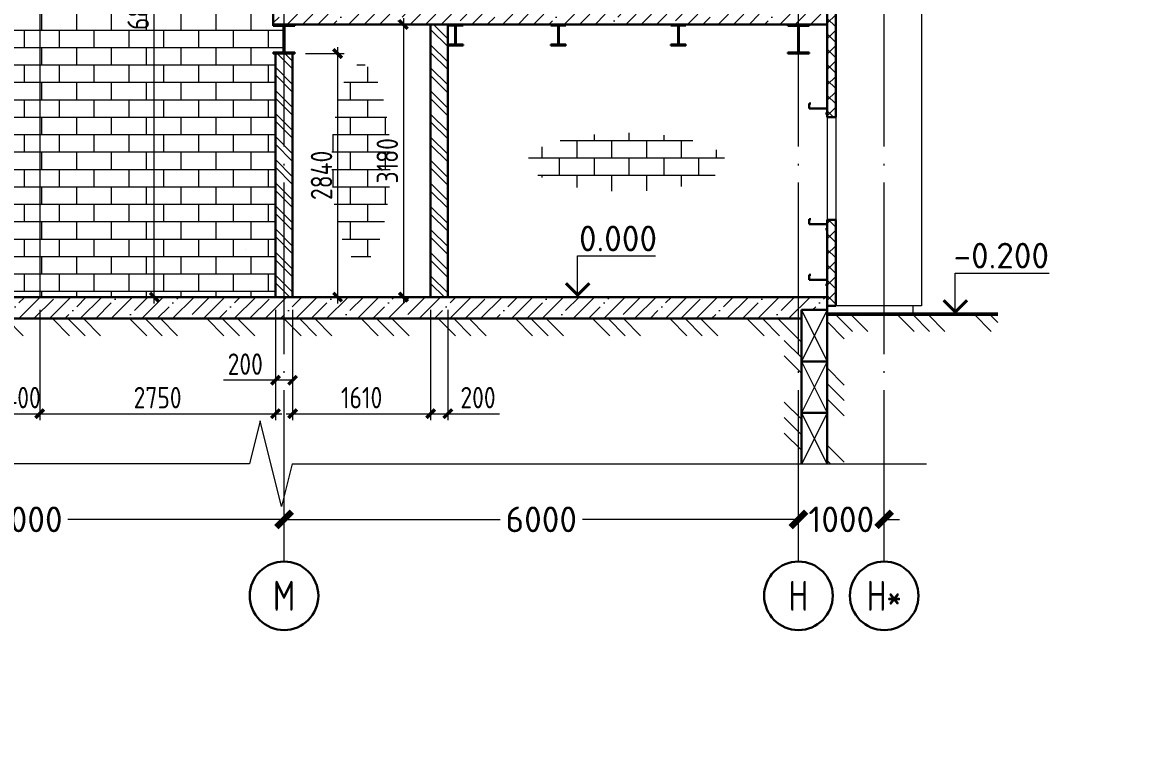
# Model space of a CAD drawing. Extents: x -965262 to 1142518, y -357520 to 71675.
# Drawn here: x 854056 to 867212, y -210368 to -201947 of the extents above; entities that cross this region are included whole.
import ezdxf

# ---------------------------------------------------------------- set-up
doc = ezdxf.new("R2010")
doc.units = 0
doc.header["$LTSCALE"] = 10
doc.linetypes.add('DOTE', pattern=[2.4200000000000004, 2, -0.2, 0.02, -0.2])
doc.layers.get('0').update_dxf_attribs({"linetype": 'CONTINUOUS', "lineweight": 30})
doc.layers.get('Defpoints').update_dxf_attribs({"linetype": 'CONTINUOUS'})
doc.layers.add('DOTE', color=7, linetype='DOTE', lineweight=9)
doc.styles.add('GOST 2.304', font='isocpeur.ttf', dxfattribs={"width": 0.75, "height": 250})
doc.styles.get("Standard").update_dxf_attribs({"font": 'isocpeur.ttf', "height": 300})
doc.styles.add('ГОСТ 2м', font='isocpeur.ttf', dxfattribs={"width": 0.8, "height": 250})
doc.dimstyles.get("Standard").update_dxf_attribs({"dimscale": 100, "dimtxt": 300, "dimasz": 1.8, "dimexe": 1.8, "dimexo": 0.625, "dimgap": 0.9, "dimtad": 0, "dimdec": 0, "dimzin": 0, "dimdsep": 46, "dimtxsty": 'Standard', "dimblk": 'ARCHTICK', "dimcen": 0.9, "dimclrd": 256, "dimclre": 256, "dimclrt": 256, "dimadec": 0, "dimazin": 0, "dimtfac": 1, "dimtdec": 0, "dimtofl": 0, "dimtmove": 0, "dimatfit": 3, "dimfxl": 1, "dimtolj": 1, "dimtzin": 0, "dimlwd": 15, "dimlwe": 15, "dimarcsym": 0})
doc.dimstyles.new('ГОСТ 2м', dxfattribs={"dimtxt": 250, "dimasz": 100, "dimexe": 75, "dimexo": 150, "dimgap": 62.5, "dimtad": 1, "dimdec": 0, "dimtxsty": 'ГОСТ 2м', "dimblk": 'ARCHTICK', "dimcen": 150, "dimdle": 75, "dimclrd": 256, "dimclre": 256, "dimclrt": 256, "dimadec": 0, "dimazin": 0, "dimtfac": 1, "dimtdec": 0, "dimtmove": 0, "dimatfit": 3, "dimldrblk": 'OBLIQUE', "dimfxl": 1, "dimlwd": 15, "dimlwe": 15, "dimarcsym": 0})
pattern_1 = [(0, (2169537.762091571, -226215.3800054005), (0, 203.2), []), (90, (2169537.762091571, -226215.3800054005), (-203.2, 203.2), [203.2, -203.2])]

# ---------------------------------------------------------------- blocks, each defined once
blk = doc.blocks.new('_ArchTick')
at = {"color": 0, "linetype": 'ByBlock', "lineweight": 0, "const_width": 0.4}
blk.add_lwpolyline([(-0.5, -0.5), (0.5, 0.5)], dxfattribs=at)
blk = doc.blocks.new('*D697')
at = {"lineweight": 15, "transparency": 16777216}
for p, q in [((851106.2016907753, -207679.9603316403), (851106.2016907753, -207562.4603316403)), ((857106.2016907753, -207679.9603316403), (857106.2016907753, -207562.4603316403)), ((851106.2016907753, -207742.4603316403), (853626.2016907753, -207742.4603316403)), ((857106.2016907753, -207742.4603316403), (854586.2016907753, -207742.4603316403))]:
    blk.add_line(p, q, dxfattribs=at)
at = {"layer": 'Defpoints', "color": 0, "lineweight": 15, "transparency": 16777216}
for p in [(851106.2016907753, -207742.4603316403), (857106.2016907753, -207742.4603316403), (857106.2016907753, -207742.4603316403)]:
    blk.add_point(p, dxfattribs=at)
at = {"lineweight": 15, "transparency": 16777216, "xscale": 180, "yscale": 180, "zscale": 180, "rotation": 180}
blk.add_blockref('_ArchTick', (851106.2016907753, -207742.4603316403), dxfattribs=at)
at = {"lineweight": 15, "transparency": 16777216, "xscale": 180, "yscale": 180, "zscale": 180}
blk.add_blockref('_ArchTick', (857106.2016907753, -207742.4603316403), dxfattribs=at)
at = {"lineweight": 15, "transparency": 16777216, "insert": (854106.2016907753, -207742.4603316403), "char_height": 300, "attachment_point": 5}
blk.add_mtext('\\A1;6000', dxfattribs=at)
blk = doc.blocks.new('*D660')
at = {"lineweight": 15, "transparency": 16777216}
for p, q in [((857106.2016907753, -207679.9603316403), (857106.2016907753, -207562.4603316403)), ((863106.2016907753, -207679.9603316403), (863106.2016907753, -207562.4603316403)), ((857106.2016907753, -207742.4603316403), (859626.2016907753, -207742.4603316403)), ((863106.2016907753, -207742.4603316403), (860586.2016907753, -207742.4603316403))]:
    blk.add_line(p, q, dxfattribs=at)
at = {"layer": 'Defpoints', "color": 0, "lineweight": 15, "transparency": 16777216}
for p in [(857106.2016907753, -207742.4603316403), (863106.2016907753, -207742.4603316403), (863106.2016907753, -207742.4603316403)]:
    blk.add_point(p, dxfattribs=at)
at = {"lineweight": 15, "transparency": 16777216, "xscale": 180, "yscale": 180, "zscale": 180, "rotation": 180}
blk.add_blockref('_ArchTick', (857106.2016907753, -207742.4603316403), dxfattribs=at)
at = {"lineweight": 15, "transparency": 16777216, "xscale": 180, "yscale": 180, "zscale": 180}
blk.add_blockref('_ArchTick', (863106.2016907753, -207742.4603316403), dxfattribs=at)
at = {"lineweight": 15, "transparency": 16777216, "insert": (860106.2016907753, -207742.4603316403), "char_height": 300, "attachment_point": 5}
blk.add_mtext('\\A1;6000', dxfattribs=at)
blk = doc.blocks.new('*D698')
at = {"lineweight": 15, "transparency": 16777216}
for p, q in [((863106.2016907753, -207679.9603316403), (863106.2016907753, -207562.4603316403)), ((864106.2016907753, -207679.9603316403), (864106.2016907753, -207562.4603316403)), ((863106.2016907753, -207742.4603316403), (862926.2016907753, -207742.4603316403)), ((864106.2016907753, -207742.4603316403), (864286.2016907753, -207742.4603316403))]:
    blk.add_line(p, q, dxfattribs=at)
at = {"layer": 'Defpoints', "color": 0, "lineweight": 15, "transparency": 16777216}
for p in [(863106.2016907753, -207742.4603316403), (864106.2016907753, -207742.4603316403), (864106.2016907753, -207742.4603316403)]:
    blk.add_point(p, dxfattribs=at)
at = {"lineweight": 15, "transparency": 16777216, "xscale": 180, "yscale": 180, "zscale": 180}
blk.add_blockref('_ArchTick', (863106.2016907753, -207742.4603316403), dxfattribs=at)
at = {"lineweight": 15, "transparency": 16777216, "xscale": 180, "yscale": 180, "zscale": 180, "rotation": 180}
blk.add_blockref('_ArchTick', (864106.2016907753, -207742.4603316403), dxfattribs=at)
at = {"lineweight": 15, "transparency": 16777216, "insert": (863606.2016907753, -207742.4603316403), "char_height": 300, "attachment_point": 5}
blk.add_mtext('\\A1;1000', dxfattribs=at)
blk = doc.blocks.new('*D661')
at = {"lineweight": 15, "transparency": 16777216}
for p, q in [((857006.2016907753, -205299.9147447574), (857006.2016907753, -206194.1033122254)), ((857206.2016907753, -205299.9147447574), (857206.2016907753, -206194.1033122254)), ((857006.2016907753, -206119.1033122254), (856401.2016907753, -206119.1033122254)), ((857206.2016907753, -206119.1033122254), (856931.2016907753, -206119.1033122254))]:
    blk.add_line(p, q, dxfattribs=at)
at = {"layer": 'Defpoints', "color": 0, "lineweight": 15, "transparency": 16777216}
for p in [(857006.2016907753, -205149.9147447574, -1451.28992976912), (857206.2016907753, -205149.9147447574, -1451.28992976912), (857206.2016907753, -206119.1033122254)]:
    blk.add_point(p, dxfattribs=at)
at = {"lineweight": 15, "transparency": 16777216, "xscale": 100, "yscale": 100, "zscale": 100, "rotation": 180}
blk.add_blockref('_ArchTick', (857006.2016907753, -206119.1033122254), dxfattribs=at)
at = {"lineweight": 15, "transparency": 16777216, "xscale": 100, "yscale": 100, "zscale": 100}
blk.add_blockref('_ArchTick', (857206.2016907753, -206119.1033122254), dxfattribs=at)
at = {"lineweight": 15, "transparency": 16777216, "insert": (856653.7016907753, -205931.6033122254), "char_height": 250, "attachment_point": 5, "style": 'ГОСТ 2м'}
blk.add_mtext('200', dxfattribs=at)
blk = doc.blocks.new('_Oblique')
at = {"color": 0, "linetype": 'ByBlock', "lineweight": -2}
blk.add_line((-0.5, -0.5), (0.5, 0.5), dxfattribs=at)
blk = doc.blocks.new('*D699')
at = {"lineweight": 15, "transparency": 16777216}
for p, q in [((858816.2016907753, -205299.9147447573), (858816.2016907753, -206584.9164314666)), ((859016.2016907753, -205299.9147447573), (859016.2016907753, -206584.9164314666)), ((858741.2016907753, -206509.9164314666), (859016.2016907753, -206509.9164314666)), ((859016.2016907753, -206509.9164314666), (859621.2016907753, -206509.9164314666))]:
    blk.add_line(p, q, dxfattribs=at)
at = {"layer": 'Defpoints', "color": 0, "lineweight": 15, "transparency": 16777216}
for p in [(858816.2016907753, -205149.9147447573, -1451.28992976912), (859016.2016907753, -205149.9147447573, -1451.28992976912), (859016.2016907753, -206509.9164314666)]:
    blk.add_point(p, dxfattribs=at)
at = {"lineweight": 15, "transparency": 16777216, "xscale": 100, "yscale": 100, "zscale": 100, "rotation": 180}
blk.add_blockref('_ArchTick', (858816.2016907753, -206509.9164314666), dxfattribs=at)
at = {"lineweight": 15, "transparency": 16777216, "xscale": 100, "yscale": 100, "zscale": 100}
blk.add_blockref('_ArchTick', (859016.2016907753, -206509.9164314666), dxfattribs=at)
at = {"lineweight": 15, "transparency": 16777216, "insert": (859368.7016907753, -206322.4164314666), "char_height": 250, "attachment_point": 5, "style": 'ГОСТ 2м'}
blk.add_mtext('200', dxfattribs=at)
blk = doc.blocks.new('*D664')
at = {"lineweight": 15, "transparency": 16777216}
for p, q in [((857356.2016907751, -202309.9147467613), (857805.6518147727, -202309.9147467613)), ((857730.6518147727, -202234.9147467613), (857730.6518147727, -205224.9147447573)), ((857356.2016907753, -205149.9147447573), (857805.6518147727, -205149.9147447573))]:
    blk.add_line(p, q, dxfattribs=at)
at = {"layer": 'Defpoints', "color": 0, "lineweight": 15, "transparency": 16777216}
for p in [(857206.2016907751, -202309.9147467613, -1451.28992976912), (857206.2016907753, -205149.9147447573, -1451.28992976912), (857730.6518147727, -205149.9147447573)]:
    blk.add_point(p, dxfattribs=at)
at = {"lineweight": 15, "transparency": 16777216, "xscale": 100, "yscale": 100, "zscale": 100}
for p, rotation in [((857730.6518147727, -202309.9147467613), 90), ((857730.6518147727, -205149.9147447573), 270)]:
    blk.add_blockref('_ArchTick', p, dxfattribs=dict(at, rotation=rotation))
at = {"lineweight": 15, "transparency": 16777216, "insert": (857543.1518147727, -203729.9147457591), "char_height": 250, "attachment_point": 5, "rotation": 90, "style": 'ГОСТ 2м'}
blk.add_mtext('2840', dxfattribs=at)
blk = doc.blocks.new('*D665')
at = {"lineweight": 15, "transparency": 16777216}
for p, q in [((858498.2598554122, -201894.9147468664), (858498.2598554122, -205224.9147447573)), ((858666.2016907753, -201969.9147468664), (858423.2598554122, -201969.9147468664)), ((858666.2016907753, -205149.9147447573), (858423.2598554122, -205149.9147447573))]:
    blk.add_line(p, q, dxfattribs=at)
at = {"layer": 'Defpoints', "color": 0, "lineweight": 15, "transparency": 16777216}
for p in [(858816.2016907753, -201969.9147468664, -1451.28992976912), (858498.2598554122, -205149.9147447573), (858816.2016907753, -205149.9147447573, -1451.28992976912)]:
    blk.add_point(p, dxfattribs=at)
at = {"lineweight": 15, "transparency": 16777216, "xscale": 100, "yscale": 100, "zscale": 100}
for p, rotation in [((858498.2598554122, -201969.9147468664), 90), ((858498.2598554122, -205149.9147447573), 270)]:
    blk.add_blockref('_ArchTick', p, dxfattribs=dict(at, rotation=rotation))
at = {"lineweight": 15, "transparency": 16777216, "insert": (858310.7598554122, -203559.9147458117), "char_height": 250, "attachment_point": 5, "rotation": 90, "style": 'ГОСТ 2м'}
blk.add_mtext('3180', dxfattribs=at)
blk = doc.blocks.new('*D666')
at = {"lineweight": 15, "transparency": 16777216}
for p, q in [((856831.2016869432, -198350.4718177834), (855516.9858057869, -198350.4718177834)), ((855591.9858057869, -205224.9147447573), (855591.9858057869, -198275.4718177834)), ((855441.9858057869, -205149.9147447573), (855516.9858057869, -205149.9147447573))]:
    blk.add_line(p, q, dxfattribs=at)
at = {"layer": 'Defpoints', "color": 0, "lineweight": 15, "transparency": 16777216}
for p in [(855591.9858057869, -198350.4718177834), (856981.2016869432, -198350.4718177834, -1451.28992976912), (855591.9858057869, -205149.9147447573)]:
    blk.add_point(p, dxfattribs=at)
at = {"lineweight": 15, "transparency": 16777216, "xscale": 100, "yscale": 100, "zscale": 100}
for p, rotation in [((855591.9858057869, -198350.4718177834), 90), ((855591.9858057869, -205149.9147447573), 270)]:
    blk.add_blockref('_ArchTick', p, dxfattribs=dict(at, rotation=rotation))
at = {"lineweight": 15, "transparency": 16777216, "insert": (855404.4858057869, -201750.1932812702), "char_height": 250, "attachment_point": 5, "rotation": 90, "style": 'ГОСТ 2м'}
blk.add_mtext('6800', dxfattribs=at)
blk = doc.blocks.new('*D669')
at = {"lineweight": 15, "transparency": 16777216}
for p, q in [((857206.2016907753, -205299.9147447573), (857206.2016907753, -206584.9164314666)), ((858816.2016907753, -205299.9147447573), (858816.2016907753, -206584.9164314666)), ((857131.2016907753, -206509.9164314666), (858891.2016907753, -206509.9164314666))]:
    blk.add_line(p, q, dxfattribs=at)
at = {"layer": 'Defpoints', "color": 0, "lineweight": 15, "transparency": 16777216}
for p in [(857206.2016907753, -205149.9147447573, -1451.28992976912), (858816.2016907753, -205149.9147447573, -1451.28992976912), (858816.2016907753, -206509.9164314666)]:
    blk.add_point(p, dxfattribs=at)
at = {"lineweight": 15, "transparency": 16777216, "xscale": 100, "yscale": 100, "zscale": 100, "rotation": 180}
blk.add_blockref('_ArchTick', (857206.2016907753, -206509.9164314666), dxfattribs=at)
at = {"lineweight": 15, "transparency": 16777216, "xscale": 100, "yscale": 100, "zscale": 100}
blk.add_blockref('_ArchTick', (858816.2016907753, -206509.9164314666), dxfattribs=at)
at = {"lineweight": 15, "transparency": 16777216, "insert": (858011.2016907753, -206322.4164314666), "char_height": 250, "attachment_point": 5, "style": 'ГОСТ 2м'}
blk.add_mtext('1610', dxfattribs=at)
blk = doc.blocks.new('*D674')
at = {"lineweight": 15, "transparency": 16777216}
for p, q in [((853856.2016907751, -205299.9147447573), (853856.2016907751, -206584.9164314666)), ((854256.2016907756, -205299.9147447573), (854256.2016907756, -206584.9164314666)), ((853781.2016907751, -206509.9164314666), (854331.2016907756, -206509.9164314666))]:
    blk.add_line(p, q, dxfattribs=at)
at = {"layer": 'Defpoints', "color": 0, "lineweight": 15, "transparency": 16777216}
for p in [(853856.2016907751, -205149.9147447573, -4359.849980220648), (854256.2016907756, -205149.9147447573, -4359.849980220648), (854256.2016907756, -206509.9164314666)]:
    blk.add_point(p, dxfattribs=at)
at = {"lineweight": 15, "transparency": 16777216, "xscale": 100, "yscale": 100, "zscale": 100, "rotation": 180}
blk.add_blockref('_ArchTick', (853856.2016907751, -206509.9164314666), dxfattribs=at)
at = {"lineweight": 15, "transparency": 16777216, "xscale": 100, "yscale": 100, "zscale": 100}
blk.add_blockref('_ArchTick', (854256.2016907756, -206509.9164314666), dxfattribs=at)
at = {"lineweight": 15, "transparency": 16777216, "insert": (854056.2016907753, -206322.4164314666), "char_height": 250, "attachment_point": 5, "style": 'ГОСТ 2м'}
blk.add_mtext('400', dxfattribs=at)
blk = doc.blocks.new('*D675')
at = {"lineweight": 15, "transparency": 16777216}
for p, q in [((854256.2016907756, -205299.9147447573), (854256.2016907756, -206584.9164314666)), ((857006.2016907751, -205299.9147447573), (857006.2016907751, -206584.9164314666)), ((854181.2016907756, -206509.9164314666), (857081.2016907751, -206509.9164314666))]:
    blk.add_line(p, q, dxfattribs=at)
at = {"layer": 'Defpoints', "color": 0, "lineweight": 15, "transparency": 16777216}
for p in [(854256.2016907756, -205149.9147447573, -4359.849980220648), (857006.2016907751, -205149.9147447573, -4359.849980220648), (857006.2016907751, -206509.9164314666)]:
    blk.add_point(p, dxfattribs=at)
at = {"lineweight": 15, "transparency": 16777216, "xscale": 100, "yscale": 100, "zscale": 100, "rotation": 180}
blk.add_blockref('_ArchTick', (854256.2016907756, -206509.9164314666), dxfattribs=at)
at = {"lineweight": 15, "transparency": 16777216, "xscale": 100, "yscale": 100, "zscale": 100}
blk.add_blockref('_ArchTick', (857006.2016907751, -206509.9164314666), dxfattribs=at)
at = {"lineweight": 15, "transparency": 16777216, "insert": (855631.2016907753, -206322.4164314666), "char_height": 250, "attachment_point": 5, "style": 'ГОСТ 2м'}
blk.add_mtext('2750', dxfattribs=at)

msp = doc.modelspace()

# ---------------------------------------------------------------- hatches: boundary and pattern name
at = {"lineweight": 15}
h = msp.add_hatch(dxfattribs=at)
h.set_pattern_fill('AR-B816', color=4)
h.set_pattern_definition([(0, (2165938.285148992, -226215.3800054005), (0, 203.2), []), (90, (2165938.285148992, -226215.3800054005), (-203.2, 203.2), [203.2, -203.2])])
h.paths.add_polyline_path([(851006.2016907756, -205149.9147447573), (851006.2016907756, -198199.9681024547), (856981.2016869432, -198350.4718177834), (856981.2016869432, -201983.914746862), (857101.701686905, -201983.914746862), (857101.701686905, -202295.9147467657), (856981.2016869427, -202295.9147467657), (856981.2016869427, -202309.9147467613), (857006.2016907751, -202309.9147467613), (857006.2016907751, -205149.9147447573)])
h.paths.add_polyline_path([(856324.134628765, -200442.6932823251), (856324.134628765, -199757.6932823251), (855724.134628765, -199757.6932823251), (855724.134628765, -200442.6932823251)], flags=24)
h.paths.add_polyline_path([(856356.2016869432, -201468.4090237338), (856901.2016869432, -201468.4090237338), (856901.2016869432, -200868.4090237338), (856356.2016869432, -200868.4090237338)], flags=24)
h.paths.add_polyline_path([(855691.9858057869, -202092.6932812705), (855691.9858057869, -201407.6932812705), (855091.9858057869, -201407.6932812705), (855091.9858057869, -202092.6932812705)], flags=24)
h = msp.add_hatch(dxfattribs=at)
h.set_pattern_fill('ANSI37', color=30, scale=40, style=0)
h.set_pattern_definition([(45, (855297.7088145106, -176872.9305895084), (-89.80256121069152, 89.80256121069154), []), (135, (855297.7088145106, -176872.9305895084), (-89.80256121069154, -89.80256121069152), [])])
h.paths.add_polyline_path([(863541.2016907702, -205249.9147447574), (863441.20169077, -205249.9147447574), (863441.20169077, -198545.673262258), (863541.2016907702, -198545.673262258)])
h.paths.add_polyline_path([(863541.20169077, -204249.9147447574), (863441.20169077, -204249.9147447574), (863441.20169077, -203049.9147447574), (863541.20169077, -203049.9147447574)], flags=17)
h.paths.add_polyline_path([(863541.20169077, -200949.9147447574), (863441.20169077, -200949.9147447574), (863441.20169077, -199749.9147447574), (863541.20169077, -199749.9147447574)], flags=17)
h = msp.add_hatch(dxfattribs=at)
h.set_pattern_fill('AR-B816', color=4)
h.set_pattern_definition(pattern_1)
edge = h.paths.add_edge_path()
edge.add_ellipse((861346.437268232, -199274.1456261268), major_axis=(1156.90842038393, -7.084020969649004e-14), ratio=0.2952216589364852, start_angle=0, end_angle=360)
h.paths.add_polyline_path([(861689.0209290867, -205466.2705691013), (860964.0209290867, -205466.2705691013), (860964.0209290867, -206066.2705691013), (861689.0209290867, -206066.2705691013)], flags=9)
h.paths.add_polyline_path([(861617.4777696233, -200492.1643027996), (861617.4777696233, -199767.1643027996), (861017.4777696233, -199767.1643027996), (861017.4777696233, -200492.1643027996)], flags=9)
h = msp.add_hatch(dxfattribs=at)
h.set_pattern_fill('AR-B816', color=4)
h.set_pattern_definition([(0, (2181341.572627836, -254228.9902548549), (0, 203.2), []), (90, (2181341.572627836, -254228.9902548549), (-203.2, 203.2), [203.2, -203.2])])
edge = h.paths.add_edge_path()
edge.add_ellipse((869684.6297753805, -200843.1025660888), major_axis=(0, -1156.90842038393), ratio=0.2952216589364852, start_angle=0, end_angle=360)
h.paths.add_polyline_path([(863492.5048324063, -201185.6862269437), (863492.5048324063, -200460.6862269437), (862892.5048324063, -200460.6862269437), (862892.5048324063, -201185.6862269437)], flags=9)
h = msp.add_hatch(dxfattribs=at)
h.set_pattern_fill('AR-B816', color=4)
h.set_pattern_definition(pattern_1)
edge = h.paths.add_edge_path()
edge.add_ellipse((861346.437268232, -201289.5833919675), major_axis=(1156.90842038393, -7.084020969649004e-14), ratio=0.2952216589364852, start_angle=0, end_angle=360)
h.paths.add_polyline_path([(861689.0209290867, -207481.7083349419), (860964.0209290867, -207481.7083349419), (860964.0209290867, -208081.7083349419), (861689.0209290867, -208081.7083349419)], flags=9)
edge = h.paths.add_edge_path()
edge.add_line((861858.4355649052, -201849.9147468664), (861858.4355649052, -201369.9147469464))
edge.add_line((861858.4355649052, -201369.9147469464), (862932.0718819487, -201369.9147469464))
h.paths.add_polyline_path([(861753.4440164366, -201390.9147469429), (863043.4440162217, -201390.9147469429), (863043.4440162217, -200940.9147470179), (861753.4440164366, -200940.9147470179)], flags=9)
h = msp.add_hatch(dxfattribs=at)
h.set_pattern_fill('ANSI35', color=256, scale=40, style=0)
h.set_pattern_definition([(45, (855297.7088145106, -176872.9305895084), (-179.605122421383, 179.6051224213831), []), (45, (855477.3140145105, -176872.9305895084), (-179.605122421383, 179.6051224213831), [317.5, -63.5, 0, -63.5])])
h.paths.add_polyline_path([(856981.2016869427, -201969.9147468664), (863441.20169077, -201969.9147468664), (863441.20169077, -201849.9147468664), (856981.2016869427, -201849.9147468664)])
h = msp.add_hatch(dxfattribs=at)
h.set_pattern_fill('ANSI32', color=4, scale=20, angle=90, style=0)
h.set_pattern_definition([(135, (889230.7906139505, -189336.0929664089), (-134.7038418160373, -134.7038418160373), []), (135, (889230.7906139505, -189246.2903664089), (-134.7038418160373, -134.7038418160373), [])])
h.paths.add_polyline_path([(859016.2016907751, -201969.9147468664), (858816.2016907753, -201969.9147468664), (858816.2016907753, -205149.9147447574), (859016.2016907753, -205149.9147447574)])
h = msp.add_hatch(dxfattribs=at)
h.set_pattern_fill('ANSI32', color=4, scale=20, angle=90, style=0)
h.set_pattern_definition([(135, (855297.7088145106, -176872.9305895084), (-134.7038418160373, -134.7038418160373), []), (135, (855297.7088145106, -176783.1279895084), (-134.7038418160373, -134.7038418160373), [])])
h.paths.add_polyline_path([(857006.2016907753, -205149.9147447573), (857206.2016907751, -205149.9147447573), (857206.2016907751, -202309.9147467613), (857006.2016907753, -202309.9147467613)])
h = msp.add_hatch(dxfattribs=at)
h.set_pattern_fill('AR-B816', color=4)
h.set_pattern_definition(pattern_1)
edge = h.paths.add_edge_path()
edge.add_ellipse((858003.5383762617, -203586.2899264033), major_axis=(0, -1156.90842038393), ratio=0.2952216589364852, start_angle=0, end_angle=360)
h.paths.add_polyline_path([(851811.4134332875, -203928.8735872582), (851811.4134332875, -203203.8735872582), (851211.4134332875, -203203.8735872582), (851211.4134332875, -203928.8735872582)], flags=9)
h.paths.add_polyline_path([(858598.2598554122, -203882.414745812), (858598.2598554122, -203237.414745812), (857998.2598554122, -203237.414745812), (857998.2598554122, -203882.414745812)], flags=9)
h.paths.add_polyline_path([(857830.6518147727, -204082.4147457595), (857830.6518147727, -203377.4147457595), (857230.6518147727, -203377.4147457595), (857230.6518147727, -204082.4147457595)], flags=9)
h = msp.add_hatch(dxfattribs=at)
h.set_pattern_fill('AR-B816', color=4)
h.set_pattern_definition([(0, (2163045.53720272, -226215.3800054005), (0, 203.2), []), (90, (2163045.53720272, -226215.3800054005), (-203.2, 203.2), [203.2, -203.2])])
edge = h.paths.add_edge_path()
edge.add_ellipse((871565.1049169223, -203586.2899264053), major_axis=(0, -1156.90842038393), ratio=0.2952216589364852, start_angle=0, end_angle=360)
h.paths.add_polyline_path([(865372.9799739479, -203928.8735872602), (865372.9799739479, -203203.8735872602), (864772.9799739479, -203203.8735872602), (864772.9799739479, -203928.8735872602)], flags=9)
h.paths.add_polyline_path([(872159.8263960727, -203882.4147458141), (872159.8263960727, -203237.4147458141), (871559.8263960727, -203237.4147458141), (871559.8263960727, -203882.4147458141)], flags=9)
h.paths.add_polyline_path([(871392.2183554333, -204082.4147457615), (871392.2183554333, -203377.4147457615), (870792.2183554333, -203377.4147457615), (870792.2183554333, -204082.4147457615)], flags=9)
h.paths.add_polyline_path([(871392.2183554335, -204082.4147457597), (871392.2183554335, -203377.4147457597), (870792.2183554335, -203377.4147457597), (870792.2183554335, -204082.4147457597)], flags=9)
h = msp.add_hatch(dxfattribs=at)
h.set_pattern_fill('AR-B816', color=4)
h.set_pattern_definition([(0, (2169537.762091571, -226690.2498456865), (0, 203.2), []), (90, (2169537.762091571, -226690.2498456865), (-203.2, 203.2), [203.2, -203.2])])
edge = h.paths.add_edge_path()
edge.add_ellipse((861100.7444955744, -203575.762330012), major_axis=(1156.90842038393, -7.084020969649004e-14), ratio=0.2952216589364852, start_angle=0, end_angle=360)
h.paths.add_polyline_path([(861443.3281564291, -209767.8872729864), (860718.3281564291, -209767.8872729864), (860718.3281564291, -210367.8872729864), (861443.3281564291, -210367.8872729864)], flags=9)
h = msp.add_hatch(dxfattribs=at)
h.set_pattern_fill('ANSI35', color=256, scale=40, style=0)
h.set_pattern_definition([(45, (878933.9054168141, -202029.5484417121), (-179.605122421383, 179.6051224213831), []), (45, (879113.510616814, -202029.5484417121), (-179.605122421383, 179.6051224213831), [317.5, -63.5, 0, -63.5])])
h.paths.add_polyline_path([(849606.2016907751, -205399.9147447573), (849607.0632780863, -205149.9147447574), (863441.20169077, -205149.9147447574), (863441.20169077, -205299.9148515775), (863141.20169077, -205299.9148515775), (863141.20169077, -205399.9147447572)])
h = msp.add_hatch(dxfattribs=at)
h.set_pattern_fill('MCSHATCHBG', color=256, scale=40, angle=90, style=0, pattern_type=2)
h.set_pattern_definition([(135, (878933.9054168141, -202029.5484417121), (-449.9999271199941, -449.999927119994), []), (135, (878933.9054168141, -201849.5484417121), (-449.9999271199941, -449.999927119994), []), (135, (878933.9054168141, -202569.5484417121), (-449.9999271199941, -449.999927119994), [])])
h.paths.add_polyline_path([(864106.2016907737, -205349.9147447573), (863441.20169077, -205349.9147447573), (863441.20169077, -207094.0688985079), (863641.20169077, -207094.0688985079), (863641.20169077, -205549.9147447572), (864106.2016907737, -205549.9147447572)])
h.paths.add_polyline_path([(865429.9430069043, -205349.9147447573), (864106.2016907737, -205349.9147447573), (864106.2016907737, -205549.9147447572), (865429.9430069041, -205549.9147447573)])
h.paths.add_polyline_path([(857106.2016907753, -205399.9147447573), (851106.2016907753, -205399.9147447574), (851106.2016907753, -205599.9147447711), (857106.2016907753, -205599.9147447642)])
h.paths.add_polyline_path([(851106.2016907753, -205399.9147447574), (849606.2016907749, -205399.9147447574), (849606.2016907751, -205599.9147447728), (851106.2016907753, -205599.9147447711)])
h.paths.add_polyline_path([(863106.2016907723, -205399.9147447572), (857106.2016907753, -205399.9147447573), (857106.2016907753, -205599.9147447642), (862941.20169077, -205599.9147447573), (862941.20169077, -207094.0688985079), (863106.2016907728, -207094.0688985079)])
h.paths.add_polyline_path([(863141.20169077, -205399.9147447572), (863106.2016907723, -205399.9147447572), (863106.2016907728, -207094.0688985079), (863140.3893325559, -207094.0688985079)])

# ---------------------------------------------------------------- linework, layer by layer
at = {"color": 4, "lineweight": 20}
msp.add_line((854256.2016907756, -198199.9681024546, 2206.450642140782), (854256.2016907756, -205149.9147447573, 2206.450642140782), dxfattribs=at)
at = {"color": 6, "lineweight": 15, "extrusion": (0, 0, -1)}
for p, q in [((864541.20169077, -198570.8621686062, 3657.740571909901), (864541.20169077, -205249.9147447573, 3657.740571909901)), ((864541.20169077, -205249.9147447573, 3657.740571909901), (863541.2016907702, -205249.9147447574, 3657.740571909901))]:
    msp.add_line(p, q, dxfattribs=at)
at = {"color": 30, "ltscale": 10, "extrusion": (0, 0, -1)}
for p, q in [((863441.20169077, -200949.9147447574, 3657.740571909902), (863441.20169077, -203049.9147447574, 3657.740571909902)), ((863541.2016907702, -200949.9147447574, 3657.740571909902), (863541.2016907702, -203049.9147447574, 3657.740571909902)), ((863441.20169077, -204249.9147447574, 3657.740571909902), (863441.20169077, -205249.9147447573, 3657.740571909902)), ((863541.2016907702, -204249.9147447574, 3657.740571909902), (863541.2016907702, -205249.9147447574, 3657.740571909902))]:
    msp.add_line(p, q, dxfattribs=at)
for p, q in [((856981.2016869427, -201849.9147468664, 2206.450642140731), (856981.2016869427, -201969.9147468664, 2206.450642140731)), ((856981.2016869427, -201983.914746862, 2206.450642140731), (856981.2016869427, -201969.9147468664, 2206.450642140731)), ((856981.2016869427, -201969.9147468664, 2206.450642140731), (857231.2016868654, -201969.9147468664, 2206.450642140731)), ((856981.2016869427, -201969.9147468664, 2206.450642140731), (863441.20169077, -201969.9147468664, 3657.740571909928)), ((857101.7016869052, -201983.914746862, 2206.450642140731), (856981.2016869427, -201983.914746862, 2206.450642140731)), ((857101.7016869052, -202295.9147467657, 2206.450642140731), (857101.7016869052, -201983.914746862, 2206.450642140731)), ((857231.2016868654, -201983.914746862, 2206.450642140731), (857110.7016869027, -201983.914746862, 2206.450642140731)), ((857110.7016869027, -201983.914746862, 2206.450642140731), (857110.7016869027, -202295.9147467657, 2206.450642140731)), ((857231.2016868654, -201969.9147468664, 2206.450642140731), (857231.2016868654, -201983.914746862, 2206.450642140731)), ((859018.7016863131, -201980.9147468629, 2206.450642140731), (859018.7016863131, -201969.9147468664, 2206.450642140731)), ((859018.7016863131, -201969.9147468664, 2206.450642140731), (859193.7016862591, -201969.9147468664, 2206.450642140731)), ((859102.7016862871, -201980.9147468629, 2206.450642140731), (859018.7016863131, -201980.9147468629, 2206.450642140731)), ((859102.7016862871, -202202.9147467943, 2206.450642140731), (859102.7016862871, -201980.9147468629, 2206.450642140731)), ((859193.7016862591, -201980.9147468629, 2206.450642140731), (859109.7016862852, -201980.9147468629, 2206.450642140731)), ((859109.7016862852, -201980.9147468629, 2206.450642140731), (859109.7016862852, -202202.9147467943, 2206.450642140731)), ((859193.7016862591, -201969.9147468664, 2206.450642140731), (859193.7016862591, -201980.9147468629, 2206.450642140731)), ((860218.7016859425, -201980.9147468629, 2206.450642140731), (860218.7016859425, -201969.9147468664, 2206.450642140731)), ((860218.7016859425, -201969.9147468664, 2206.450642140731), (860393.7016858885, -201969.9147468664, 2206.450642140731)), ((860302.7016859164, -201980.9147468629, 2206.450642140731), (860218.7016859425, -201980.9147468629, 2206.450642140731)), ((860302.7016859164, -202202.9147467943, 2206.450642140731), (860302.7016859164, -201980.9147468629, 2206.450642140731)), ((860393.7016858885, -201980.9147468629, 2206.450642140731), (860309.7016859141, -201980.9147468629, 2206.450642140731)), ((860309.7016859141, -201980.9147468629, 2206.450642140731), (860309.7016859141, -202202.9147467943, 2206.450642140731)), ((860393.7016858885, -201969.9147468664, 2206.450642140731), (860393.7016858885, -201980.9147468629, 2206.450642140731)), ((861618.7016855099, -201980.9147468629, 2206.450642140731), (861618.7016855099, -201969.9147468664, 2206.450642140731)), ((861618.7016855099, -201969.9147468664, 2206.450642140731), (861793.7016854559, -201969.9147468664, 2206.450642140731)), ((861702.7016854838, -201980.9147468629, 2206.450642140731), (861618.7016855099, -201980.9147468629, 2206.450642140731)), ((861702.7016854838, -202202.9147467943, 2206.450642140731), (861702.7016854838, -201980.9147468629, 2206.450642140731)), ((861793.7016854559, -201980.9147468629, 2206.450642140731), (861709.7016854819, -201980.9147468629, 2206.450642140731)), ((861709.7016854819, -201980.9147468629, 2206.450642140731), (861709.7016854819, -202202.9147467943, 2206.450642140731)), ((861793.7016854559, -201969.9147468664, 2206.450642140731), (861793.7016854559, -201980.9147468629, 2206.450642140731)), ((862981.2016850889, -201983.914746862, 2206.450642140731), (862981.2016850889, -201969.9147468664, 2206.450642140731)), ((862981.2016850889, -201969.9147468664, 2206.450642140731), (863231.2016850119, -201969.9147468664, 2206.450642140731)), ((863101.7016850517, -201983.914746862, 2206.450642140731), (862981.2016850889, -201983.914746862, 2206.450642140731)), ((863101.7016850517, -202295.9147467657, 2206.450642140731), (863101.7016850517, -201983.914746862, 2206.450642140731)), ((863110.7016850489, -201983.914746862, 2206.450642140731), (863110.7016850489, -202295.9147467657, 2206.450642140731)), ((863231.2016850119, -201983.914746862, 2206.450642140731), (863110.7016850489, -201983.914746862, 2206.450642140731)), ((863231.2016850119, -201969.9147468664, 2206.450642140731), (863231.2016850119, -201983.914746862, 2206.450642140731)), ((859018.7016863131, -202213.9147467909, 2206.450642140731), (859018.7016863131, -202202.9147467943, 2206.450642140731)), ((859018.7016863131, -202202.9147467943, 2206.450642140731), (859102.7016862871, -202202.9147467943, 2206.450642140731)), ((859109.7016862852, -202202.9147467943, 2206.450642140731), (859193.7016862591, -202202.9147467943, 2206.450642140731)), ((859193.7016862591, -202202.9147467943, 2206.450642140731), (859193.7016862591, -202213.9147467909, 2206.450642140731)), ((860218.7016859425, -202213.9147467909, 2206.450642140731), (860218.7016859425, -202202.9147467943, 2206.450642140731)), ((860218.7016859425, -202202.9147467943, 2206.450642140731), (860302.7016859164, -202202.9147467943, 2206.450642140731)), ((860309.7016859141, -202202.9147467943, 2206.450642140731), (860393.7016858885, -202202.9147467943, 2206.450642140731)), ((860393.7016858885, -202202.9147467943, 2206.450642140731), (860393.7016858885, -202213.9147467909, 2206.450642140731)), ((861618.7016855099, -202213.9147467909, 2206.450642140731), (861618.7016855099, -202202.9147467943, 2206.450642140731)), ((861618.7016855099, -202202.9147467943, 2206.450642140731), (861702.7016854838, -202202.9147467943, 2206.450642140731)), ((861709.7016854819, -202202.9147467943, 2206.450642140731), (861793.7016854559, -202202.9147467943, 2206.450642140731)), ((861793.7016854559, -202202.9147467943, 2206.450642140731), (861793.7016854559, -202213.9147467909, 2206.450642140731)), ((856981.2016869427, -202309.9147467613, 2206.450642140731), (856981.2016869427, -202295.9147467657, 2206.450642140731)), ((856981.2016869427, -202295.9147467657, 2206.450642140731), (857101.7016869052, -202295.9147467657, 2206.450642140731)), ((857231.2016868654, -202309.9147467613, 2206.450642140731), (856981.2016869427, -202309.9147467613, 2206.450642140731)), ((857110.7016869027, -202295.9147467657, 2206.450642140731), (857231.2016868654, -202295.9147467657, 2206.450642140731)), ((857231.2016868654, -202295.9147467657, 2206.450642140731), (857231.2016868654, -202309.9147467613, 2206.450642140731)), ((859193.7016862591, -202213.9147467909, 2206.450642140731), (859018.7016863131, -202213.9147467909, 2206.450642140731)), ((860393.7016858885, -202213.9147467909, 2206.450642140731), (860218.7016859425, -202213.9147467909, 2206.450642140731)), ((861793.7016854559, -202213.9147467909, 2206.450642140731), (861618.7016855099, -202213.9147467909, 2206.450642140731)), ((862981.2016850889, -202309.9147467613, 2206.450642140731), (862981.2016850889, -202295.9147467657, 2206.450642140731)), ((862981.2016850889, -202295.9147467657, 2206.450642140731), (863101.7016850517, -202295.9147467657, 2206.450642140731)), ((863231.2016850119, -202309.9147467613, 2206.450642140731), (862981.2016850889, -202309.9147467613, 2206.450642140731)), ((863110.7016850489, -202295.9147467657, 2206.450642140731), (863231.2016850119, -202295.9147467657, 2206.450642140731)), ((863231.2016850119, -202295.9147467657, 2206.450642140731), (863231.2016850119, -202309.9147467613, 2206.450642140731)), ((863231.2016850119, -202949.9147465635, 2206.450642140731), (863231.2016850119, -202889.9147465821, 2206.450642140731)), ((863231.2016850119, -202889.9147465821, 2206.450642140731), (863250.201685006, -202889.9147465821, 2206.450642140731)), ((863439.6016849473, -202949.9147465635, 2206.450642140731), (863231.2016850119, -202949.9147465635, 2206.450642140731)), ((863250.201685006, -202891.5147465815, 2206.450642140731), (863232.8016850112, -202891.5147465815, 2206.450642140731)), ((863232.8016850112, -202891.5147465815, 2206.450642140731), (863232.8016850112, -202948.3147465641, 2206.450642140731)), ((863232.8016850112, -202948.3147465641, 2206.450642140731), (863441.2016849469, -202948.3147465641, 2206.450642140731)), ((863250.201685006, -202889.9147465821, 2206.450642140731), (863250.201685006, -202891.5147465815, 2206.450642140731)), ((863439.6016849473, -203006.7147465461, 2206.450642140731), (863439.6016849473, -202949.9147465635, 2206.450642140731)), ((863441.2016849469, -203008.3147465455, 2206.450642140731), (863441.2016849469, -202948.3147465641, 2206.450642140731)), ((863422.2016849527, -203008.3147465455, 2206.450642140731), (863422.2016849527, -203006.7147465461, 2206.450642140731)), ((863422.2016849527, -203006.7147465461, 2206.450642140731), (863439.6016849473, -203006.7147465461, 2206.450642140731)), ((863422.2016849527, -203008.3147465455, 2206.450642140731), (863441.2016849469, -203008.3147465455, 2206.450642140731)), ((863231.2016850119, -204299.9147461465, 2206.450642140731), (863231.2016850119, -204239.914746165, 2206.450642140731)), ((863231.2016850119, -204239.914746165, 2206.450642140731), (863250.201685006, -204239.914746165, 2206.450642140731)), ((863439.6016849473, -204299.9147461465, 2206.450642140731), (863231.2016850119, -204299.9147461465, 2206.450642140731)), ((863250.201685006, -204241.5147461645, 2206.450642140731), (863232.8016850112, -204241.5147461645, 2206.450642140731)), ((863232.8016850112, -204241.5147461645, 2206.450642140731), (863232.8016850112, -204298.314746147, 2206.450642140731)), ((863232.8016850112, -204298.314746147, 2206.450642140731), (863441.2016849469, -204298.314746147, 2206.450642140731)), ((863250.201685006, -204239.914746165, 2206.450642140731), (863250.201685006, -204241.5147461645, 2206.450642140731)), ((863439.6016849473, -204356.7147461288, 2206.450642140731), (863439.6016849473, -204299.9147461465, 2206.450642140731)), ((863441.2016849469, -204358.3147461285, 2206.450642140731), (863441.2016849469, -204298.314746147, 2206.450642140731)), ((863422.2016849527, -204358.3147461285, 2206.450642140731), (863422.2016849527, -204356.7147461288, 2206.450642140731)), ((863422.2016849527, -204356.7147461288, 2206.450642140731), (863439.6016849473, -204356.7147461288, 2206.450642140731)), ((863422.2016849527, -204358.3147461285, 2206.450642140731), (863441.2016849469, -204358.3147461285, 2206.450642140731)), ((863231.2016850119, -204889.9147459642, 2206.450642140731), (863250.201685006, -204889.9147459642, 2206.450642140731)), ((863231.2016850119, -204949.9147459455, 2206.450642140731), (863231.2016850119, -204889.9147459642, 2206.450642140731)), ((863439.6016849473, -204949.9147459455, 2206.450642140731), (863231.2016850119, -204949.9147459455, 2206.450642140731)), ((863250.201685006, -204891.5147459636, 2206.450642140731), (863232.8016850112, -204891.5147459636, 2206.450642140731)), ((863232.8016850112, -204891.5147459636, 2206.450642140731), (863232.8016850112, -204948.3147459461, 2206.450642140731)), ((863232.8016850112, -204948.3147459461, 2206.450642140731), (863441.2016849469, -204948.3147459461, 2206.450642140731)), ((863250.201685006, -204889.9147459642, 2206.450642140731), (863250.201685006, -204891.5147459636, 2206.450642140731)), ((863439.6016849473, -205006.7147459281, 2206.450642140731), (863439.6016849473, -204949.9147459455, 2206.450642140731)), ((863441.2016849469, -205008.3147459275, 2206.450642140731), (863441.2016849469, -204948.3147459461, 2206.450642140731)), ((863422.2016849527, -205006.7147459281, 2206.450642140731), (863439.6016849473, -205006.7147459281, 2206.450642140731)), ((863422.2016849527, -205008.3147459275, 2206.450642140731), (863422.2016849527, -205006.7147459281, 2206.450642140731)), ((863422.2016849527, -205008.3147459275, 2206.450642140731), (863441.2016849469, -205008.3147459275, 2206.450642140731)), ((849606.2016907751, -205149.9147447573, 4733.546270710394), (863441.20169077, -205149.9147447573, 3730.258650696614)), ((863441.20169077, -205149.9147447573, 3657.740571909902), (863441.20169077, -205299.9148515775, 3657.740571909902)), ((863141.20169077, -205299.9147447573, 3657.740571909902), (863441.20169077, -205299.9147447573, 3657.740571909902)), ((863141.20169077, -205299.9147447573, 3657.740571909902), (863441.20169077, -205299.9147447573, 3657.740571909902)), ((863141.20169077, -205299.9147447573, 3657.740571909902), (863141.20169077, -205899.9147447573, 3657.740571909902)), ((863441.20169077, -205299.9147447573, 3657.740571909902), (863441.20169077, -205899.9147447573, 3657.740571909902)), ((849606.2016907751, -205399.9147447573, 4721.602789816279), (863141.20169077, -205399.9147447572, 3724.070741367199)), ((863141.20169077, -205899.9147447573, 3657.740571909902), (863441.20169077, -205899.9147447573, 3657.740571909902)), ((863141.20169077, -205899.9147447573, 3657.740571909902), (863441.20169077, -205899.9147447573, 3657.740571909902)), ((863141.20169077, -205899.9147447573, 3657.740571909902), (863141.20169077, -206499.9147447573, 3657.740571909902)), ((863441.20169077, -205899.9147447573, 3657.740571909902), (863441.20169077, -206499.9147447573, 3657.740571909902)), ((863141.20169077, -206499.9147447573, 3657.740571909902), (863441.20169077, -206499.9147447573, 3657.740571909902)), ((863141.20169077, -206499.9147447573, 3657.740571909902), (863441.20169077, -206499.9147447573, 3657.740571909902)), ((863141.20169077, -206499.9147447573, 3657.740571909902), (863141.20169077, -207094.0687985079, 3657.740571909902)), ((863441.20169077, -206499.9147447573, 3657.740571909902), (863441.20169077, -207094.0687985079, 3657.740571909902))]:
    msp.add_line(p, q)
at = {"color": 4}
for p, q in [((858816.2016907753, -205149.9147447573, 2206.450642140782), (858816.2016907753, -201969.9147468664, 2206.450642140782)), ((859016.2016907705, -201969.9147468664, 2206.450642140782), (858816.2016907709, -201969.9147468664, 2206.450642140782)), ((859016.2016907753, -205149.9147447573, 2206.450642140782), (859016.2016907751, -201969.9147468664, 2206.450642140782)), ((857006.2016907753, -205149.9147447573, 2206.450642140782), (857006.2016907753, -202309.9147467613, 2206.450642140782)), ((857206.2016907753, -205149.9147447573, 2206.450642140782), (857206.2016907751, -202309.9147467613, 2206.450642140782))]:
    msp.add_line(p, q, dxfattribs=at)
at = {"lineweight": 15, "ltscale": 100}
for p, q in [((859231.9966156275, -201969.9147468664, 2206.450642140782), (859571.779619542, -201969.9147468664, 2206.450642140782)), ((860530.7703917851, -205149.9147447573, 3657.740571909902), (860530.7703917851, -204669.9147448373, 3657.740571909902)), ((860530.7703917851, -204669.9147448373, 3657.740571909902), (861439.088385063, -204669.9147448373, 3657.740571909902)), ((864935.572348837, -205349.9147447573, 3657.740571909902), (864935.572348837, -204869.9147448373, 3657.740571909902)), ((864935.572348837, -204869.9147448373, 3657.740571909902), (866028.902638613, -204869.9147448373, 3657.740571909902)), ((857853.5452203031, -205149.9147447573, 3657.740571909902), (858193.3282242178, -205149.9147447573, 3657.740571909902))]:
    msp.add_line(p, q, dxfattribs=at)
at = {"color": 30}
for p, q in [((863441.20169077, -203049.9147447574, 3730.258650696607), (863541.20169077, -203049.9147447574, 3723.006842817935)), ((863441.20169077, -204249.9147447574, 3730.258650696607), (863541.20169077, -204249.9147447574, 3723.006842817935)), ((863441.2016907702, -205249.9147447573, 3657.740571909902), (863541.2016907702, -205249.9147447574, 3657.740571909902))]:
    msp.add_line(p, q, dxfattribs=at)
at = {"color": 30, "lineweight": 15}
for p, q in [((863441.20169077, -203049.9147447574, 3657.740571909902), (863441.20169077, -204249.9147447574, 3657.740571909902)), ((863541.2016907702, -203049.9147447574, 3657.740571909902), (863541.2016907702, -204249.9147447574, 3657.740571909902))]:
    msp.add_line(p, q, dxfattribs=at)
at = {"lineweight": 15}
for p, q in [((863141.20169077, -205299.9147447573, 3657.740571909902), (863441.20169077, -205899.9147447573, 3657.740571909902)), ((863441.20169077, -205299.9148515775, 3657.740571909902), (863141.20169077, -205899.9147447573, 3657.740571909902)), ((864441.20169077, -205249.9147447573, 3657.740571909902), (864441.20169077, -205349.9147447573, 3657.740571909902)), ((863141.20169077, -205899.9147447573, 3657.740571909902), (863441.20169077, -206499.9147447573, 3657.740571909902)), ((863441.20169077, -205899.9147447573, 3657.740571909902), (863141.20169077, -206499.9147447573, 3657.740571909902)), ((863141.20169077, -206499.9147447573, 3657.740571909902), (863438.2787176452, -207094.0687985079, 3657.740571909902)), ((863441.20169077, -206499.9147447573, 3657.740571909902), (863145.0989882697, -207094.0687985079, 3657.740571909902))]:
    msp.add_line(p, q, dxfattribs=at)
at = {"lineweight": 50}
msp.add_line((863441.20169077, -205349.9147447573, 3657.740571909902), (865429.9430069043, -205349.9147447573, 3657.740571909902), dxfattribs=at)
at = {"color": 5, "linetype": 'Continuous', "lineweight": 0, "ltscale": 10, "extrusion": (1, 0, 0)}
for elevation in [856655.7776691001, 856655.7776690999]:
    msp.add_lwpolyline([(-204599.2531900136, 4733.546270710391), (-204599.2531900136, 4733.546270710391)], dxfattribs=dict(at, elevation=elevation))
at = {"lineweight": 15, "ltscale": 100, "const_width": 35.999999994, "elevation": 4742.837219263369}
for points in [[(860668.0424232834, -204987.1868770177), (860530.7703917851, -205124.4589085161), (860393.4983602867, -204987.1868770177)], [(865072.8443803356, -205187.1868770177), (864935.572348837, -205324.4589085161), (864798.3003173389, -205187.1868770177)]]:
    msp.add_lwpolyline(points, dxfattribs=at)
at = {"color": 5, "lineweight": 15, "ltscale": 10, "extrusion": (-0.004742184027521362, -0.01903106389992113, -0.9998076466488374)}
for points, elevation in [([(881357.4683040435, -6597.478173041183), (881357.4683040438, -6082.089969840493)], -5618.950414137704), ([(881841.0439362617, -6203.357782358036), (881841.0439362614, -5687.969579155891)], -5580.888286337831)]:
    msp.add_lwpolyline(points, dxfattribs=dict(at, elevation=elevation))
at = {"color": 5, "lineweight": 15, "ltscale": 10, "extrusion": (-0.004742184027521417, 0.01903106389992135, -0.9998076466488374), "elevation": -13482.3602672424}
msp.add_lwpolyline([(-781453.6108240699, -408479.6276122506), (-781453.6108240696, -407448.8512058462)], dxfattribs=at)
at = {"color": 5, "lineweight": 15, "ltscale": 10, "extrusion": (0, 1, 0), "elevation": -207094.0688985079}
for points in [[(-856703.7782018129, 5498.581569925818), (-849606.2016907751, 5466.234984467092)], [(-857202.1406740805, 5458.148338102437), (-864598.7346684814, 5466.23498446712)]]:
    msp.add_lwpolyline(points, dxfattribs=at)
at = {"layer": 'DOTE', "lineweight": 5, "ltscale": 100}
for p, q in [((857106.2016907753, -208234.0542633322, 2206.450642140782), (857106.2016907753, -197788.4835791048, 2206.450642140786)), ((863106.2016907732, -208234.0542633322, 2206.450642140748), (863106.2016907709, -197788.4835791048, 2206.450642140717)), ((864106.2016907753, -208234.054263332, 2206.450642140779), (864106.2016907695, -197788.4835791048, 2206.450642140699))]:
    msp.add_line(p, q, dxfattribs=at)
at = {"layer": 'DOTE', "linetype": 'Continuous', "lineweight": 30}
for centre, radius in [((857106.2016907753, -208634.0542633322, 2206.450642140782), 400), ((863106.2016907716, -208634.054263332, 2206.450642140731), 399.9999999999999), ((864106.2016907716, -208634.0542633322, 2206.450642140731), 399.9999999999999)]:
    msp.add_circle(centre, radius, dxfattribs=at)

# ---------------------------------------------------------------- texts
at = {"lineweight": 15, "ltscale": 100, "style": 'GOST 2.304'}
for s, p in [('0.000', (860546.4012981544, -204615.9147448463, 3657.740571909902)), ('-0.200', (864915.023614364, -204815.9147448463, 3657.740571909902))]:
    msp.add_text(s, height=299.99999995, dxfattribs=at).set_placement(p)
at = {"layer": 'DOTE', "linetype": 'Continuous', "lineweight": 30, "ltscale": 100, "char_height": 350, "width": 800.00000000004, "attachment_point": 5, "style": 'GOST 2.304'}
for s, insert in [('М', (857106.2016907753, -208634.0542633325, 2206.450642140808)), ('Н', (863106.2016907716, -208634.0542633322, 2206.450642140757)), ('Н*', (864106.2016907716, -208634.0542633325, 2206.450642140757))]:
    msp.add_mtext(s, dxfattribs=dict(at, insert=insert))

# ---------------------------------------------------------------- dimensions: what is measured, and where the dimension line sits
at = {"lineweight": 15}
dim = msp.add_linear_dim(base=(855591.9858057869, -198350.4718177834, 3657.740571909902), p1=(855591.9858057869, -205149.9147447573, 3657.740571909902), p2=(856981.2016869432, -198350.4718177834, 2206.450642140782), angle=90, text='6800', dimstyle='ГОСТ 2м', dxfattribs=at)
dim.commit()
dim.dimension.update_dxf_attribs({"geometry": '*D666', "text_midpoint": (855404.4858057869, -201750.1932812702, 3657.740571909902)})
for base, p1, p2, picture, middle in [((858498.2598554122, -205149.9147447573, 3657.740571909902), (858816.2016907753, -201969.9147468664, 2206.450642140782), (858816.2016907753, -205149.9147447573, 2206.450642140782), '*D665', (858310.7598554122, -203559.9147458117, 3657.740571909902)), ((857730.6518147727, -205149.9147447573, 3657.740571909902), (857206.2016907751, -202309.9147467613, 2206.450642140782), (857206.2016907753, -205149.9147447573, 2206.450642140782), '*D664', (857543.1518147727, -203729.9147457591, 3657.740571909902))]:
    dim = msp.add_linear_dim(base=base, p1=p1, p2=p2, angle=90, dimstyle='ГОСТ 2м', dxfattribs=at)
    dim.commit()
    dim.dimension.update_dxf_attribs({"geometry": picture, "text_midpoint": middle})
for base, p1, p2, picture, middle in [((854256.2016907756, -206509.9164314666, 6566.30062236143), (853856.2016907751, -205149.9147447573, 2206.450642140782), (854256.2016907756, -205149.9147447573, 2206.450642140782), '*D674', (854056.2016907753, -206509.9164314666, 6566.30062236143)), ((857206.2016907753, -206119.1033122254, 3657.740571909902), (857006.2016907753, -205149.9147447574, 2206.450642140782), (857206.2016907753, -205149.9147447574, 2206.450642140782), '*D661', (856653.7016907753, -206119.1033122254, 3657.740571909902))]:
    dim = msp.add_linear_dim(base=base, p1=p1, p2=p2, dimstyle='ГОСТ 2м', dxfattribs=at)
    dim.commit()
    dim.dimension.update_dxf_attribs({"geometry": picture, "text_midpoint": middle, "dimtype": 160})
for base, p1, p2, picture, middle in [((857006.2016907751, -206509.9164314666, 6566.30062236143), (854256.2016907756, -205149.9147447573, 2206.450642140782), (857006.2016907751, -205149.9147447573, 2206.450642140782), '*D675', (855631.2016907753, -206322.4164314666, 6566.30062236143)), ((858816.2016907753, -206509.9164314666, 3657.740571909902), (857206.2016907753, -205149.9147447573, 2206.450642140782), (858816.2016907753, -205149.9147447573, 2206.450642140782), '*D669', (858011.2016907753, -206322.4164314666, 3657.740571909902)), ((859016.2016907753, -206509.9164314666, 3657.740571909902), (858816.2016907753, -205149.9147447573, 2206.450642140782), (859016.2016907753, -205149.9147447573, 2206.450642140782), '*D699', (859368.7016907753, -206322.4164314666, 3657.740571909902))]:
    dim = msp.add_linear_dim(base=base, p1=p1, p2=p2, dimstyle='ГОСТ 2м', dxfattribs=at)
    dim.commit()
    dim.dimension.update_dxf_attribs({"geometry": picture, "text_midpoint": middle})
for base, p1, p2, picture, middle in [((857106.2016907753, -207742.4603316403, 2206.450642140784), (851106.2016907753, -207742.4603316403, 2206.450642140784), (857106.2016907753, -207742.4603316403, 2206.450642140784), '*D697', (854106.2016907753, -207742.4603316403, 2206.450642140784)), ((863106.2016907753, -207742.4603316403, 2206.450642140786), (857106.2016907753, -207742.4603316403, 2206.450642140786), (863106.2016907753, -207742.4603316403, 2206.450642140786), '*D660', (860106.2016907753, -207742.4603316403, 2206.450642140786)), ((864106.2016907753, -207742.4603316403, 2206.450642140786), (863106.2016907753, -207742.4603316403, 2206.450642140786), (864106.2016907753, -207742.4603316403, 2206.450642140786), '*D698', (863606.2016907753, -207742.4603316403, 2206.450642140786))]:
    dim = msp.add_linear_dim(base=base, p1=p1, p2=p2, dimstyle='Standard', override={"dimdec": 0}, dxfattribs=at)
    dim.commit()
    dim.dimension.update_dxf_attribs({"geometry": picture, "text_midpoint": middle})

doc.saveas('drawing.dxf')
